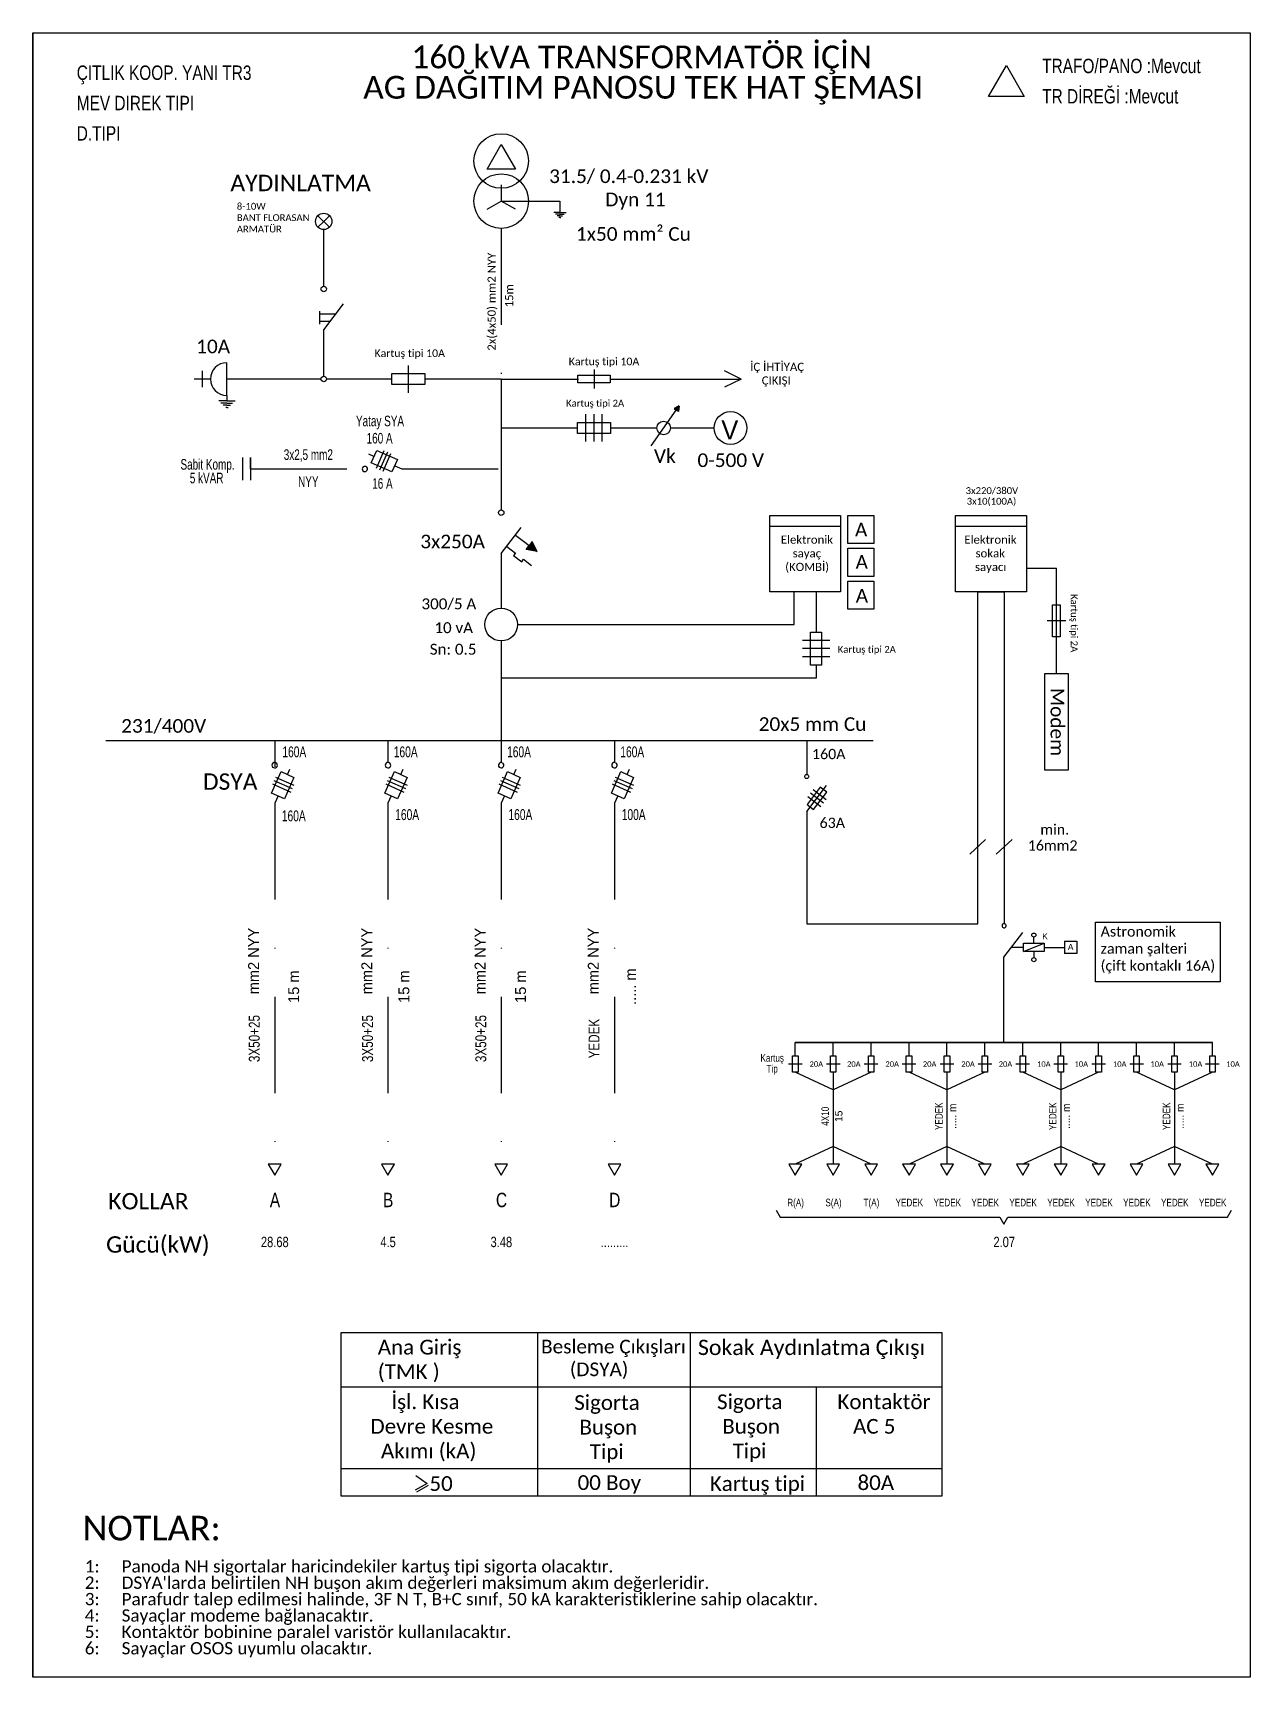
# Model space of a CAD drawing. Header units: millimetres. Extents: x -290 to -129, y 18 to 235.
import ezdxf
from ezdxf.enums import TextEntityAlignment as Align

# ---------------------------------------------------------------- set-up
doc = ezdxf.new("R2010")
doc.units = ezdxf.units.MM
doc.linetypes.add('DASHDOT', pattern=[25.4, 12.7, -6.35, 0, -6.35])
doc.styles.get("Standard").update_dxf_attribs({"font": 'T_ROMANS'})

msp = doc.modelspace()

# ---------------------------------------------------------------- linework, layer by layer
at = {"lineweight": 25}
for p, q in [((-289.89, 234.57), (-129.39, 234.57)), ((-289.89, 234.57), (-289.89, 17.79)), ((-129.39, 234.57), (-129.39, 17.79)), ((-230.01, 216.6), (-228.14, 219.84)), ((-228.14, 219.84), (-226.27, 216.6)), ((-226.27, 216.6), (-230.01, 216.6)), ((-228.14, 214.55), (-228.14, 212.39)), ((-250.77, 208.94), (-252.3, 210.47)), ((-251.54, 209.71), (-250.77, 210.47)), ((-230.01, 211.31), (-228.14, 212.39)), ((-228.14, 212.39), (-220.4, 212.39)), ((-226.27, 211.31), (-228.14, 212.39)), ((-220.4, 210.89), (-221.21, 210.89)), ((-220.4, 210.67), (-220.98, 210.67)), ((-220.4, 210.46), (-220.75, 210.46)), ((-220.4, 212.39), (-220.4, 210.89)), ((-220.4, 210.89), (-219.59, 210.89)), ((-220.4, 210.89), (-219.59, 210.89)), ((-220.4, 210.67), (-219.82, 210.67)), ((-220.4, 210.46), (-220.06, 210.46)), ((-251.54, 209.71), (-252.3, 208.94)), ((-251.54, 201.17), (-251.54, 208.63)), ((-220.4, 210.24), (-220.52, 210.24)), ((-220.4, 210.24), (-220.29, 210.24)), ((-252.1, 197.88), (-252.1, 196.15)), ((-249.96, 197.48), (-252.1, 197.48)), ((-251.54, 195.41), (-248.92, 198.85)), ((-250.68, 196.53), (-252.1, 196.53)), ((-251.54, 189.29), (-251.54, 195.41)), ((-264.32, 186.77), (-264.32, 191.09)), ((-266.48, 188.93), (-268.64, 188.93)), ((-267.56, 190.01), (-267.56, 187.85)), ((-251.9, 188.93), (-264.32, 188.93)), ((-242.54, 188.93), (-251.18, 188.93)), ((-242.54, 188.21), (-242.54, 189.65)), ((-242.54, 189.65), (-238.22, 189.65)), ((-240.38, 187.13), (-240.38, 190.73)), ((-240.38, 188.21), (-240.38, 189.65)), ((-238.22, 189.65), (-238.22, 188.21)), ((-228.14, 188.93), (-238.22, 188.93)), ((-228.14, 188.93), (-228.14, 182.48)), ((-264.32, 186.77), (-264.32, 186.06)), ((-238.22, 188.21), (-242.54, 188.21)), ((-264.32, 186.06), (-265.39, 186.06)), ((-264.32, 185.77), (-265.09, 185.77)), ((-264.32, 185.48), (-264.78, 185.48)), ((-264.32, 185.2), (-264.47, 185.2)), ((-264.32, 186.06), (-263.24, 186.06)), ((-264.32, 186.06), (-263.24, 186.06)), ((-264.32, 185.77), (-263.55, 185.77)), ((-264.32, 185.48), (-263.85, 185.48)), ((-264.32, 185.2), (-264.16, 185.2)), ((-216.98, 180.68), (-216.98, 184.28)), ((-215.9, 180.68), (-215.9, 184.28)), ((-214.82, 180.68), (-214.82, 184.28)), ((-208.37, 180.12), (-205.06, 184.83)), ((-204.71, 185.39), (-205.34, 185.03)), ((-205.34, 185.03), (-205.06, 184.83)), ((-204.78, 184.64), (-205.06, 184.83)), ((-204.66, 185.35), (-204.78, 184.64)), ((-228.14, 182.48), (-218.06, 182.48)), ((-218.06, 181.76), (-218.06, 183.2)), ((-218.06, 183.2), (-213.74, 183.2)), ((-215.9, 181.76), (-215.9, 183.2)), ((-213.74, 183.2), (-213.74, 181.76)), ((-213.74, 182.48), (-207.62, 182.48)), ((-205.82, 182.48), (-200.06, 182.48)), ((-213.74, 181.76), (-218.06, 181.76)), ((-228.14, 165.92), (-225.52, 169.35)), ((-192.74, 170.96), (-183.38, 170.96)), ((-192.74, 160.88), (-192.74, 170.96)), ((-192.74, 169.52), (-183.38, 169.52)), ((-183.38, 170.96), (-183.38, 160.88)), ((-168.25, 170.96), (-158.89, 170.96)), ((-168.25, 160.88), (-168.25, 170.96)), ((-168.25, 169.52), (-158.89, 169.52)), ((-158.89, 170.96), (-158.89, 160.88)), ((-226.26, 168.37), (-223.4, 166.19)), ((-224.83, 166.47), (-224.44, 166.98)), ((-224.05, 167.5), (-224.44, 166.98)), ((-223.4, 166.19), (-224.05, 167.5)), ((-227.41, 166.87), (-226.25, 165.98)), ((-226.25, 165.98), (-226.5, 165.65)), ((-226.5, 165.65), (-225.44, 164.85)), ((-225.44, 164.85), (-225.19, 165.18)), ((-225.19, 165.18), (-224.13, 164.37)), ((-223.4, 166.19), (-224.83, 166.47)), ((-183.38, 160.88), (-192.74, 160.88)), ((-189.5, 156.56), (-189.5, 160.88)), ((-186.62, 160.88), (-186.62, 155.55)), ((-158.89, 160.88), (-168.25, 160.88)), ((-184.82, 154.47), (-188.42, 154.47)), ((-187.34, 151.23), (-187.34, 155.55)), ((-187.34, 155.55), (-185.9, 155.55)), ((-185.9, 155.55), (-185.9, 151.23)), ((-184.82, 153.39), (-188.42, 153.39)), ((-184.82, 152.31), (-188.42, 152.31)), ((-185.9, 153.39), (-187.34, 153.39)), ((-185.9, 151.23), (-187.34, 151.23)), ((-186.62, 151.23), (-186.62, 149.48)), ((-186.62, 149.48), (-228.14, 149.48)), ((-258, 141.26), (-258, 138.38)), ((-243.07, 141.26), (-243.07, 138.38)), ((-228.14, 141.26), (-228.14, 138.38)), ((-213.2, 141.26), (-213.2, 138.38)), ((-187.85, 141.26), (-187.85, 136.8)), ((-258, 140.68), (-258, 137.8)), ((-256.33, 136.79), (-256.02, 137.49)), ((-241.39, 136.79), (-241.08, 137.49)), ((-226.46, 136.79), (-226.15, 137.49)), ((-211.53, 136.79), (-211.22, 137.49)), ((-258.3, 135.56), (-255.89, 134.48)), ((-258.1, 136.01), (-255.69, 134.94)), ((-257.9, 136.46), (-255.49, 135.39)), ((-243.37, 135.56), (-240.96, 134.48)), ((-243.17, 136.01), (-240.76, 134.94)), ((-242.97, 136.46), (-240.56, 135.39)), ((-228.44, 135.56), (-226.03, 134.48)), ((-228.23, 136.01), (-225.82, 134.94)), ((-228.03, 136.46), (-225.62, 135.39)), ((-213.5, 135.56), (-211.09, 134.48)), ((-213.3, 136.01), (-210.89, 134.94)), ((-213.1, 136.46), (-210.69, 135.39)), ((-187.85, 131.9), (-185.24, 135.34)), ((-186.07, 135.14), (-187.81, 132.84)), ((-185.3, 133.47), (-187.02, 134.78)), ((-186.96, 132.19), (-185.21, 134.48)), ((-185.21, 134.48), (-186.07, 135.14)), ((-257.57, 133.97), (-258, 133)), ((-242.63, 133.97), (-243.07, 133)), ((-227.7, 133.97), (-228.14, 133)), ((-212.77, 133.97), (-213.2, 133)), ((-187.81, 132.84), (-186.96, 132.19)), ((-186, 132.55), (-187.72, 133.86)), ((-185.65, 133.01), (-187.37, 134.32)), ((-161.86, 112.71), (-159.36, 115.96)), ((-157.91, 114.54), (-157.91, 115.35)), ((-159.26, 114), (-160.88, 114)), ((-159.26, 114.54), (-156.56, 114.54)), ((-159.26, 113.46), (-159.26, 114.54)), ((-159.26, 113.46), (-156.56, 114.54)), ((-156.56, 113.46), (-159.26, 113.46)), ((-157.91, 113.46), (-157.91, 112.65)), ((-156.56, 114.54), (-156.56, 113.46)), ((-156.56, 114), (-153.86, 114)), ((-153.86, 114.81), (-152.24, 114.81)), ((-153.86, 114.81), (-153.86, 113.19)), ((-152.24, 113.19), (-153.86, 113.19)), ((-152.24, 114.81), (-152.24, 113.19)), ((-161.86, 101.48, 0.31), (-161.86, 112.71)), ((-189.36, 99.69, 0.31), (-189.36, 101.48, 0.31)), ((-184.36, 101.48, 0.31), (-189.36, 101.48, 0.31)), ((-179.36, 101.48, 0.31), (-184.36, 101.48, 0.31)), ((-184.36, 99.69, 0.31), (-184.36, 101.48, 0.31)), ((-174.36, 101.48, 0.31), (-179.36, 101.48, 0.31)), ((-179.36, 99.69, 0.31), (-179.36, 101.48, 0.31)), ((-169.36, 101.48, 0.31), (-174.36, 101.48, 0.31)), ((-174.36, 99.69, 0.31), (-174.36, 101.48, 0.31)), ((-169.36, 99.69, 0.31), (-169.36, 101.48, 0.31)), ((-164.36, 101.48, 0.31), (-169.36, 101.48, 0.31)), ((-159.36, 101.48, 0.31), (-164.36, 101.48, 0.31)), ((-164.36, 99.69, 0.31), (-164.36, 101.48, 0.31)), ((-154.36, 101.48, 0.31), (-159.36, 101.48, 0.31)), ((-159.36, 99.69, 0.31), (-159.36, 101.48, 0.31)), ((-149.36, 101.48, 0.31), (-154.36, 101.48, 0.31)), ((-154.36, 99.69, 0.31), (-154.36, 101.48, 0.31)), ((-149.36, 99.69, 0.31), (-149.36, 101.48, 0.31)), ((-144.36, 101.48, 0.31), (-149.36, 101.48, 0.31)), ((-139.36, 101.48, 0.31), (-144.36, 101.48, 0.31)), ((-144.36, 99.69, 0.31), (-144.36, 101.48, 0.31)), ((-134.36, 101.48, 0.31), (-139.36, 101.48, 0.31)), ((-139.36, 99.69, 0.31), (-139.36, 101.48, 0.31)), ((-134.36, 99.69, 0.31), (-134.36, 101.48, 0.31)), ((-188.46, 98.61, 0.31), (-190.26, 98.61, 0.31)), ((-189.72, 97.53, 0.31), (-189.72, 99.69, 0.31)), ((-189.72, 99.69, 0.31), (-189, 99.69, 0.31)), ((-189, 98.61, 0.31), (-189.72, 98.61, 0.31)), ((-189, 99.69, 0.31), (-189, 97.53, 0.31)), ((-183.46, 98.61, 0.31), (-185.26, 98.61, 0.31)), ((-184.72, 97.53, 0.31), (-184.72, 99.69, 0.31)), ((-184.72, 99.69, 0.31), (-184, 99.69, 0.31)), ((-184, 98.61, 0.31), (-184.72, 98.61, 0.31)), ((-184, 99.69, 0.31), (-184, 97.53, 0.31)), ((-178.46, 98.61, 0.31), (-180.26, 98.61, 0.31)), ((-179.72, 97.53, 0.31), (-179.72, 99.69, 0.31)), ((-179.72, 99.69, 0.31), (-179, 99.69, 0.31)), ((-179, 98.61, 0.31), (-179.72, 98.61, 0.31)), ((-179, 99.69, 0.31), (-179, 97.53, 0.31)), ((-173.46, 98.61, 0.31), (-175.26, 98.61, 0.31)), ((-174.72, 97.53, 0.31), (-174.72, 99.69, 0.31)), ((-174.72, 99.69, 0.31), (-174, 99.69, 0.31)), ((-174, 98.61, 0.31), (-174.72, 98.61, 0.31)), ((-174, 99.69, 0.31), (-174, 97.53, 0.31)), ((-168.46, 98.61, 0.31), (-170.26, 98.61, 0.31)), ((-169.72, 97.53, 0.31), (-169.72, 99.69, 0.31)), ((-169.72, 99.69, 0.31), (-169, 99.69, 0.31)), ((-169, 98.61, 0.31), (-169.72, 98.61, 0.31)), ((-169, 99.69, 0.31), (-169, 97.53, 0.31)), ((-163.46, 98.61, 0.31), (-165.26, 98.61, 0.31)), ((-164.72, 97.53, 0.31), (-164.72, 99.69, 0.31)), ((-164.72, 99.69, 0.31), (-164, 99.69, 0.31)), ((-164, 98.61, 0.31), (-164.72, 98.61, 0.31)), ((-164, 99.69, 0.31), (-164, 97.53, 0.31)), ((-158.46, 98.61, 0.31), (-160.26, 98.61, 0.31)), ((-159.72, 97.53, 0.31), (-159.72, 99.69, 0.31)), ((-159.72, 99.69, 0.31), (-159, 99.69, 0.31)), ((-159, 98.61, 0.31), (-159.72, 98.61, 0.31)), ((-159, 99.69, 0.31), (-159, 97.53, 0.31)), ((-153.46, 98.61, 0.31), (-155.26, 98.61, 0.31)), ((-154.72, 97.53, 0.31), (-154.72, 99.69, 0.31)), ((-154.72, 99.69, 0.31), (-154, 99.69, 0.31)), ((-154, 98.61, 0.31), (-154.72, 98.61, 0.31)), ((-154, 99.69, 0.31), (-154, 97.53, 0.31)), ((-148.46, 98.61, 0.31), (-150.26, 98.61, 0.31)), ((-149.72, 97.53, 0.31), (-149.72, 99.69, 0.31)), ((-149.72, 99.69, 0.31), (-149, 99.69, 0.31)), ((-149, 98.61, 0.31), (-149.72, 98.61, 0.31)), ((-149, 99.69, 0.31), (-149, 97.53, 0.31)), ((-143.46, 98.61, 0.31), (-145.26, 98.61, 0.31)), ((-144.72, 97.53, 0.31), (-144.72, 99.69, 0.31)), ((-144.72, 99.69, 0.31), (-144, 99.69, 0.31)), ((-144, 98.61, 0.31), (-144.72, 98.61, 0.31)), ((-144, 99.69, 0.31), (-144, 97.53, 0.31)), ((-138.46, 98.61, 0.31), (-140.26, 98.61, 0.31)), ((-139.72, 97.53, 0.31), (-139.72, 99.69, 0.31)), ((-139.72, 99.69, 0.31), (-139, 99.69, 0.31)), ((-139, 98.61, 0.31), (-139.72, 98.61, 0.31)), ((-139, 99.69, 0.31), (-139, 97.53, 0.31)), ((-133.46, 98.61, 0.31), (-135.26, 98.61, 0.31)), ((-134.72, 97.53, 0.31), (-134.72, 99.69, 0.31)), ((-134.72, 99.69, 0.31), (-134, 99.69, 0.31)), ((-134, 98.61, 0.31), (-134.72, 98.61, 0.31)), ((-134, 99.69, 0.31), (-134, 97.53, 0.31)), ((-189, 97.53, 0.31), (-189.72, 97.53, 0.31)), ((-184, 97.53, 0.31), (-184.72, 97.53, 0.31)), ((-179, 97.53, 0.31), (-179.72, 97.53, 0.31)), ((-174, 97.53, 0.31), (-174.72, 97.53, 0.31)), ((-169, 97.53, 0.31), (-169.72, 97.53, 0.31)), ((-164, 97.53, 0.31), (-164.72, 97.53, 0.31)), ((-159, 97.53, 0.31), (-159.72, 97.53, 0.31)), ((-154, 97.53, 0.31), (-154.72, 97.53, 0.31)), ((-149, 97.53, 0.31), (-149.72, 97.53, 0.31)), ((-144, 97.53, 0.31), (-144.72, 97.53, 0.31)), ((-139, 97.53, 0.31), (-139.72, 97.53, 0.31)), ((-134, 97.53, 0.31), (-134.72, 97.53, 0.31)), ((-249.24, 63.24), (-170.04, 63.24)), ((-249.24, 41.64), (-249.24, 63.24)), ((-223.32, 41.64), (-223.32, 63.24)), ((-203.16, 41.64), (-203.16, 63.24)), ((-170.04, 63.24), (-170.04, 41.64)), ((-170.04, 56.04), (-249.24, 56.04)), ((-186.6, 56.04), (-186.6, 41.64)), ((-170.04, 45.24), (-249.24, 45.24)), ((-239.41, 44.36), (-237.92, 43.34)), ((-170.04, 41.64), (-249.24, 41.64)), ((-237.92, 43.34), (-239.47, 42.42)), ((-237.76, 43.07), (-239.31, 42.16)), ((-129.39, 17.79), (-289.89, 17.79))]:
    msp.add_line(p, q, dxfattribs=at)
at = {"color": 5}
for p, q in [((-163.88, 226.18), (-161.53, 230.29)), ((-161.53, 230.29), (-159.18, 226.18)), ((-159.18, 226.18), (-163.88, 226.18))]:
    msp.add_line(p, q, dxfattribs=at)
at = {"linetype": 'DASHDOT', "lineweight": 25}
for p, q in [((-228.14, 208.79), (-228.14, 188.93)), ((-258, 133), (-258, 85.43, -0.81)), ((-243.07, 133), (-243.07, 85.43, -0.81)), ((-228.14, 133), (-228.14, 85.43, -0.81)), ((-213.2, 133), (-213.2, 85.43, -0.81)), ((-184.36, 97.53, 0.31), (-184.36, 85.43, 0.31)), ((-169.36, 97.53, 0.31), (-169.36, 85.43, 0.31)), ((-154.36, 97.53, 0.31), (-154.36, 85.43, 0.31)), ((-139.36, 97.53, 0.31), (-139.36, 85.43, 0.31))]:
    msp.add_line(p, q, dxfattribs=at)
at = {"lineweight": 25, "ltscale": 15}
for p, q in [((-215.9, 190.18), (-215.9, 187.69)), ((-153.68, 157.05), (-156.17, 157.05)), ((-166.36, 126.27), (-164.27, 128.22)), ((-162.88, 126.27), (-160.78, 128.22))]:
    msp.add_line(p, q, dxfattribs=at)
at = {"lineweight": 25, "ltscale": 5}
for p, q in [((-228.14, 182.48), (-228.14, 171.68)), ((-228.14, 165.92), (-228.14, 158.72)), ((-228.14, 154.4), (-228.14, 141.26)), ((-280.28, 141.26), (-179.1, 141.26))]:
    msp.add_line(p, q, dxfattribs=at)
at = {"color": 1, "lineweight": 25}
for p, q in [((-262.24, 178.59), (-262.24, 177.09)), ((-261.18, 177.09), (-261.18, 178.59)), ((-261.18, 178.59), (-261.18, 177.09)), ((-244.92, 178.7), (-245.6, 179.01)), ((-244.6, 177.18), (-243.55, 179.52)), ((-244.16, 176.98), (-243.11, 179.33)), ((-243.72, 176.79), (-242.68, 179.13)), ((-262.24, 177.09), (-262.24, 175.59)), ((-261.18, 177.09), (-261.18, 175.59)), ((-242.18, 177.5), (-241.23, 177.08))]:
    msp.add_line(p, q, dxfattribs=at)
at = {"color": 1, "linetype": 'DASHDOT', "lineweight": 25}
for p, q in [((-261.18, 177.09), (-246.56, 177.09)), ((-241.23, 177.08), (-228.14, 177.08))]:
    msp.add_line(p, q, dxfattribs=at)
for p, q in [((-154.92, 150.1), (-154.93, 164)), ((-165.31, 160.88), (-161.83, 160.88))]:
    msp.add_line(p, q)
at = {"lineweight": 25}
msp.add_lwpolyline([(-289.89, 234.57), (-129.39, 234.57), (-129.39, 17.79), (-289.89, 17.79), (-289.89, 234.57)], dxfattribs=at)
at = {"lineweight": 25, "ltscale": 15}
for points in [[(-228.14, 188.93), (-217.94, 188.93)], [(-213.77, 188.93), (-196.49, 188.93)], [(-196.49, 188.93), (-198.71, 190.02)], [(-196.49, 188.93), (-198.71, 187.84)], [(-158.89, 164), (-154.93, 164)]]:
    msp.add_lwpolyline(points, dxfattribs=at)
for points in [[(-218.02, 189.44), (-213.77, 189.44), (-213.77, 188.42), (-218.02, 188.42)], [(-182.44, 170.94), (-178.99, 170.94), (-178.99, 167.23), (-182.44, 167.23)], [(-182.44, 166.62), (-178.99, 166.62), (-178.99, 162.91), (-182.44, 162.91)], [(-182.44, 162.3), (-178.99, 162.3), (-178.99, 158.59), (-182.44, 158.59)], [(-154.42, 159.17), (-154.42, 154.93), (-155.44, 154.93), (-155.44, 159.17)], [(-153.39, 150.1), (-153.39, 137.37), (-156.46, 137.37), (-156.46, 150.1)]]:
    msp.add_lwpolyline(points, close=True, dxfattribs=at)
at = {"color": 1, "lineweight": 25, "flags": 128}
msp.add_lwpolyline([(-245.29, 177.89), (-244.56, 179.52), (-241.81, 178.31), (-242.54, 176.69)], close=True, dxfattribs=at)
for points in [[(-225.98, 156.56), (-189.5, 156.56), (-189.5, 160.88)], [(-187.85, 131.9), (-187.85, 117.12), (-165.31, 117.12), (-165.31, 160.88), (-165.31, 160.88), (-165.31, 160.88)], [(-161.83, 160.88), (-161.83, 160.88), (-161.83, 160.88), (-161.83, 117.12)]]:
    msp.add_lwpolyline(points)
at = {"lineweight": 25, "flags": 128}
for points in [[(-257.17, 137.17), (-255.49, 136.42), (-256.73, 133.6), (-258.41, 134.35)], [(-242.23, 137.17), (-240.56, 136.42), (-241.8, 133.6), (-243.47, 134.35)], [(-227.3, 137.17), (-225.62, 136.42), (-226.86, 133.6), (-228.54, 134.35)], [(-212.37, 137.17), (-210.69, 136.42), (-211.93, 133.6), (-213.61, 134.35)]]:
    msp.add_lwpolyline(points, close=True, dxfattribs=at)
at = {"lineweight": 25, "ltscale": 15, "elevation": -0.31}
msp.add_lwpolyline([(-149.77, 117.31), (-133.35, 117.31), (-133.35, 109.44), (-149.77, 109.44)], close=True, dxfattribs=at)
at = {"lineweight": 25}
for points, elevation in [([(-189.36, 101.48), (-134.36, 101.48)], 0.31), ([(-191.9, 79.37), (-191.36, 78.45), (-162.4, 78.45), (-161.86, 77.52), (-161.33, 78.45), (-132.36, 78.45), (-131.83, 79.37)], 0.48)]:
    msp.add_lwpolyline(points, dxfattribs=dict(at, elevation=elevation))
at = {"linetype": 'DASHDOT', "lineweight": 25, "elevation": 0.31}
for points in [[(-179.36, 97.53), (-184.36, 95.21), (-189.36, 97.53)], [(-164.36, 97.53), (-169.36, 95.21), (-174.36, 97.53)], [(-149.36, 97.53), (-154.36, 95.21), (-159.36, 97.53)], [(-134.36, 97.53), (-139.36, 95.21), (-144.36, 97.53)], [(-179.36, 85.43), (-184.36, 87.74), (-189.36, 85.43)], [(-164.36, 85.43), (-169.36, 87.74), (-174.36, 85.43)], [(-149.36, 85.43), (-154.36, 87.74), (-159.36, 85.43)], [(-134.36, 85.43), (-139.36, 87.74), (-144.36, 85.43)]]:
    msp.add_lwpolyline(points, dxfattribs=at)
at = {"lineweight": 25, "flags": 128}
for points, elevation in [([(-258, 83.96), (-257.16, 85.43), (-258.85, 85.43)], -0.81), ([(-243.07, 83.96), (-242.22, 85.43), (-243.91, 85.43)], -0.81), ([(-228.14, 83.96), (-227.29, 85.43), (-228.98, 85.43)], -0.81), ([(-213.2, 83.96), (-212.36, 85.43), (-214.05, 85.43)], -0.81), ([(-189.36, 83.96), (-188.52, 85.43), (-190.21, 85.43)], 0.31), ([(-184.36, 83.96), (-183.52, 85.43), (-185.21, 85.43)], 0.31), ([(-179.36, 83.96), (-178.52, 85.43), (-180.21, 85.43)], 0.31), ([(-174.36, 83.96), (-173.52, 85.43), (-175.21, 85.43)], 0.31), ([(-169.36, 83.96), (-168.52, 85.43), (-170.21, 85.43)], 0.31), ([(-164.36, 83.96), (-163.52, 85.43), (-165.21, 85.43)], 0.31), ([(-159.36, 83.96), (-158.52, 85.43), (-160.21, 85.43)], 0.31), ([(-154.36, 83.96), (-153.52, 85.43), (-155.21, 85.43)], 0.31), ([(-149.36, 83.96), (-148.52, 85.43), (-150.21, 85.43)], 0.31), ([(-144.36, 83.96), (-143.52, 85.43), (-145.21, 85.43)], 0.31), ([(-139.36, 83.96), (-138.52, 85.43), (-140.21, 85.43)], 0.31), ([(-134.36, 83.96), (-133.52, 85.43), (-135.21, 85.43)], 0.31)]:
    msp.add_lwpolyline(points, close=True, dxfattribs=dict(at, elevation=elevation))
at = {"color": 7, "lineweight": 25}
for centre, radius in [((-228.14, 217.68), 3.6), ((-228.14, 212.39), 3.6), ((-251.54, 209.71), 1.08), ((-251.54, 200.81), 0.36), ((-251.54, 188.93), 0.36), ((-197.9, 182.48), 2.16), ((-206.72, 182.48), 0.9), ((-228.14, 171.32), 0.36), ((-228.14, 156.56), 2.16), ((-187.85, 136.53), 0.27), ((-157.91, 115.62), 0.27), ((-157.91, 112.38), 0.27)]:
    msp.add_circle(centre, radius, dxfattribs=at)
at = {"lineweight": 25}
for centre, radius, start, end in [((-264.32, 188.93), 2.16, 90, 270), ((-258.01, 138.02), 0.36, 66.5127, 61.6813), ((-243.07, 138.02), 0.36, 66.5127, 61.6813), ((-228.14, 138.02), 0.36, 66.5127, 61.6813), ((-213.21, 138.02), 0.36, 66.5127, 61.6813), ((-161.83, 116.85), 0.27, 90, 84.227)]:
    msp.add_arc(centre, radius, start, end, dxfattribs=at)
at = {"color": 1, "lineweight": 25}
msp.add_arc((-246.12, 177.07), 0.35, 156.5127, 151.6813, dxfattribs=at)
at = {"lineweight": 25}
for points in [[(-205.06, 184.83), (-205.34, 185.03), (-204.65, 185.42)], [(-205.06, 184.83), (-204.78, 184.64), (-204.65, 185.42)], [(-224.44, 166.98), (-224.83, 166.47), (-223.4, 166.19)], [(-224.44, 166.98), (-224.05, 167.5), (-223.4, 166.19)]]:
    msp.add_solid(points, dxfattribs=at)

# ---------------------------------------------------------------- texts
at = {"linetype": 'ByBlock', "width": 0.8}
for s, p in [('ÇITLIK KOOP. YANI TR3', (-284.11, 228.37)), ('TRAFO/PANO :Mevcut', (-156.81, 229.26)), ('TR DİREĞİ :Mevcut', (-156.81, 225.26)), ('MEV DIREK TIPI', (-284.11, 224.37)), ('D.TIPI', (-284.11, 220.37))]:
    msp.add_text(s, height=1.9, dxfattribs=at).set_placement(p)
at = {"color": 1, "linetype": 'ByBlock', "lineweight": 25, "width": 0.7}
for s, height, p in [('Yatay SYA', 1.4, (-244.12, 182.7, -1.4)), ('160 A', 1.4, (-244.17, 180.43, -1.4)), ('Sabit Komp.', 1.4, (-266.86, 176.98)), ('3x2,5 mm2', 1.4, (-253.57, 178.27, -2.8)), (' 5 kVAR', 1.4, (-267.16, 175.18)), ('NYY', 1.4, (-253.57, 174.72, -2.8)), ('16 A', 1.4, (-243.8, 174.46, -1.4)), ('160A', 1.44, (-255.42, 139.06, -1.44)), ('160A', 1.44, (-240.73, 139.06, -1.44)), ('160A', 1.44, (-225.79, 139.06, -1.44)), ('160A', 1.44, (-210.86, 139.06, -1.44)), ('160A', 1.44, (-240.54, 130.79, -1.44)), ('160A', 1.44, (-225.61, 130.79, -1.44)), ('100A', 1.44, (-210.67, 130.79, -1.44)), ('160A', 1.44, (-255.49, 130.62, -1.44))]:
    msp.add_text(s, height=height, dxfattribs=at).set_placement(p, align=Align.CENTER)
at = {"linetype": 'ByBlock', "lineweight": 25}
for s, height, p in [('mm2 NYY', 1.44, (-260.07, 112.2, -11.26)), ('mm2 NYY', 1.44, (-245.14, 112.2, -11.26)), ('mm2 NYY', 1.44, (-230.21, 112.2, -11.26)), ('mm2 NYY', 1.44, (-215.28, 112.2, -11.26)), ('15 m', 1.44, (-254.79, 108.82, -1.44)), ('15 m', 1.44, (-240.25, 108.82, -1.44)), ('15 m', 1.44, (-224.87, 108.82, -1.44)), ('..... m', 1.44, (-210.38, 108.82, -1.44)), ('..... m', 1, (-168.14, 91.74, -1.13)), ('..... m', 1, (-153.14, 91.74, -1.13)), ('..... m', 1, (-138.14, 91.74, -1.13)), ('15', 1, (-183.14, 91.74, -1.13))]:
    msp.add_text(s, height=height, rotation=90, dxfattribs=at).set_placement(p, align=Align.CENTER)
at = {"linetype": 'ByBlock', "lineweight": 25, "width": 0.8}
for s, height, p in [('3X50+25', 1.44, (-259.98, 101.98, -1.44)), ('3X50+25', 1.44, (-245.04, 101.98, -1.44)), ('3X50+25', 1.44, (-230.11, 101.98, -1.44)), ('YEDEK', 1.44, (-215.18, 101.98, -1.44)), ('YEDEK', 1, (-169.92, 91.74, -1.13)), ('YEDEK', 1, (-154.92, 91.74, -1.13)), ('YEDEK', 1, (-139.92, 91.74, -1.13)), ('4X10', 1, (-184.92, 91.74, -1.13))]:
    msp.add_text(s, height=height, rotation=90, dxfattribs=at).set_placement(p, align=Align.CENTER)
for s, height, p in [('Kartuş', 1, (-192.41, 98.93, -1.13)), ('Tip', 1, (-192.41, 97.5, -1.13)), ('A', 1.9, (-257.97, 79.75, -2.25)), ('B', 1.9, (-243.04, 79.75, -2.25)), ('C', 1.9, (-228.1, 79.75, -2.25)), ('D', 1.9, (-213.17, 79.75, -2.25)), ('R(A)', 1, (-189.32, 79.86, -1.13)), ('S(A)', 1, (-184.32, 79.86, -1.13)), ('T(A)', 1, (-179.32, 79.86, -1.13)), ('YEDEK', 1, (-174.32, 79.86, -1.13)), ('YEDEK', 1, (-169.32, 79.86, -1.13)), ('YEDEK', 1, (-164.32, 79.86, -1.13)), ('YEDEK', 1, (-159.32, 79.86, -1.13)), ('YEDEK', 1, (-154.32, 79.86, -1.13)), ('YEDEK', 1, (-149.32, 79.86, -1.13)), ('YEDEK', 1, (-144.32, 79.86, -1.13)), ('YEDEK', 1, (-139.32, 79.86, -1.13)), ('YEDEK', 1, (-134.32, 79.86, -1.13)), ('28.68', 1.368, (-257.99, 74.48, -2.25)), ('4.5', 1.368, (-243.06, 74.48, -2.25)), ('3.48', 1.368, (-228.12, 74.48, -2.25)), ('.........', 1.368, (-213.19, 74.48, -2.25)), ('2.07', 1.368, (-161.81, 74.48, -1.13))]:
    msp.add_text(s, height=height, dxfattribs=at).set_placement(p, align=Align.CENTER)
at = {"lineweight": 25, "insert": (-246.33, 236.9), "char_height": 3, "width": 90.1318, "attachment_point": 1, "line_spacing_factor": 0.8}
msp.add_mtext('{\\fCalibri|b0|i0|c162|p34;                 \\P      160\\fCalibri|b0|i0|c0|p34; \\fCalibri|b0|i0|c162|p34;kVA TRANSFORMATÖR İÇİN \\PAG DAĞITIM PANOSU TEK HAT ŞEMASI}', dxfattribs=at)
at = {"lineweight": 25, "ltscale": 0.5, "insert": (-263.85, 215.86), "char_height": 2.16, "width": 13.9901, "attachment_point": 1}
msp.add_mtext('{\\fCalibri|b0|i0|c162|p34;AYDINLATMA}', dxfattribs=at)
at = {"color": 1, "lineweight": 25, "attachment_point": 1}
for s, insert, char_height, width in [('{\\fCalibri|b0|i0|c162|p34;31.5/ 0.4-0.231 kV}', (-221.82, 216.57), 1.8, 31.4695), ('{\\fCalibri|b0|i0|c162|p34;1x50 mm² Cu\\P }', (-218.28, 208.96, 1.44), 1.8, 31.4695), ('{\\fCalibri|b0|i0|c162|p34;160A}', (-187.16, 140.17), 1.35, 10.4926), ('{\\fCalibri|b0|i0|c162|p34;63A}', (-186.16, 131.1), 1.35, 10.4926), ('{\\fCalibri|b0|i0|c162|p34;20A}', (-187.48, 98.98, -1.75), 0.72, 1.861), ('{\\fCalibri|b0|i0|c162|p34;20A}', (-182.54, 98.98, -1.59), 0.72, 1.861), ('{\\fCalibri|b0|i0|c162|p34;20A}', (-177.48, 98.98, -1.75), 0.72, 1.861), ('{\\fCalibri|b0|i0|c162|p34;20A}', (-172.54, 98.98, -1.59), 0.72, 1.861), ('{\\fCalibri|b0|i0|c162|p34;20A}', (-167.48, 98.98, -1.75), 0.72, 1.861), ('{\\fCalibri|b0|i0|c162|p34;20A}', (-162.54, 98.98, -1.59), 0.72, 1.861), ('{\\fCalibri|b0|i0|c162|p34;10A}', (-157.48, 98.98, -1.75), 0.72, 1.861), ('{\\fCalibri|b0|i0|c162|p34;10A}', (-152.54, 98.98, -1.59), 0.72, 1.861), ('{\\fCalibri|b0|i0|c162|p34;10A}', (-147.48, 98.98, -1.75), 0.72, 1.861), ('{\\fCalibri|b0|i0|c162|p34;10A}', (-142.54, 98.98, -1.59), 0.72, 1.861), ('{\\fCalibri|b0|i0|c162|p34;10A}', (-137.48, 98.98, -1.75), 0.72, 1.861), ('{\\fCalibri|b0|i0|c162|p34;10A}', (-132.54, 98.98, -1.59), 0.72, 1.861)]:
    msp.add_mtext(s, dxfattribs=dict(at, insert=insert, char_height=char_height, width=width))
at = {"lineweight": 25, "attachment_point": 1}
for s, insert, char_height, width in [('{\\fCalibri|b0|i0|c0|p34;Dyn\\fCalibri|b0|i0|c162|p34; 11}', (-214.41, 213.51), 1.8, 22.8969), ('{\\fCalibri|b0|i0|c162|p34;8-10W\\PBANT FLORASAN ARMATÜR}', (-263, 212.16), 0.9, 10.6599), ('{\\fCalibri|b0|i0|c162|p34;10A}', (-268.36, 194.13), 1.8, 13.9901), ('{\\fCalibri|b0|i0|c162|p34;Kartuş tipi 10A}', (-244.85, 192.84), 1, 10.0357), ('{\\fCalibri|b0|i0|c162|p34;Kartuş tipi 10A}', (-219.23, 191.75), 1, 10.0357), ('{\\fCalibri|b0|i0|c162|p34;İÇ İHTİYAÇ\\P    ÇIKIŞI}', (-195.31, 191.08), 1.08, 7.9939), ('{\\fCalibri|b0|i0|c162|p34;Kartuş tipi 2A}', (-219.58, 186.2), 0.9, 8.0975), ('V', (-199.12, 183.49), 2.52, 0.6801), ('{\\fCalibri|b0|i0|c162|p34;Vk}', (-208, 179.68), 1.8, 13.9901), ('{\\fCalibri|b0|i0|c162|p34;0-500 V}', (-202.26, 179.13), 1.8, 13.9901), ('{\\fCalibri|b0|i0|c162|p34;3x220/380V}', (-166.9, 174.67), 0.9, 8.0975), ('{\\fCalibri|b0|i0|c162|p34;3x10(100A)}', (-166.76, 173.27), 0.9, 8.0975), ('{\\fCalibri|b0|i0|c162|p34;A}', (-181.49, 169.98), 1.8, 13.9901), ('{\\fCalibri|b0|i0|c162|p34;3x250A}', (-238.81, 168.41), 1.8, 13.9901), ('\\pi-1.3192;{\\fCalibri|b0|i0|c162|p34;Elektronik \\P\\pi0.24143;sayaç\\P\\pi-0.74178;(KOMBİ)}', (-189.95, 168.3), 1.08, 4.1457), ('\\pi-1.3192;{\\fCalibri|b0|i0|c162|p34;Elektronik \\P\\pi0.16043;sokak \\P\\pi0.081923;sayacı}', (-165.75, 168.3), 1.08, 4.1457), ('{\\fCalibri|b0|i0|c162|p34;A}', (-181.41, 165.72), 1.8, 13.9901), ('{\\fCalibri|b0|i0|c162|p34;A}', (-181.39, 161.27), 1.8, 13.9901), ('{\\fCalibri|b0|i0|c162|p34;300/5 A}', (-238.65, 160.01), 1.44, 13.9901), ('{\\fCalibri|b0|i0|c162|p34;10 vA}', (-236.95, 156.87), 1.44, 13.9901), ('{\\fCalibri|b0|i0|c162|p34;Sn: 0.5}', (-237.56, 154.03), 1.44, 13.9901), ('{\\fCalibri|b0|i0|c162|p34;Kartuş tipi 2A}', (-183.76, 153.74), 0.9, 8.0975), ('{\\fCalibri|b0|i0|c162|p34;231/400V}', (-278.25, 144.1), 1.8, 13.9901), ('{\\fCalibri|b0|i0|c162|p34;20x5 mm Cu}', (-194.19, 144.34), 1.8, 18.5381), ('{\\fCalibri|b0|i0|c162|p34;DSYA}', (-267.48, 136.94), 2.16, 13.9901), ('\\pi-4.05,l5.4,t5.4;{\\fCalibri|b0|i0|c162|p34;min.}', (-158.4, 130.22), 1.35, 5.9589), ('\\pi-4.05,l5.4,t5.4;{\\fCalibri|b0|i0|c162|p34;16mm2}', (-160.06, 128.12), 1.35, 10.4926), ('{\\f@Arial Unicode MS|b0|i0|c162|p34;K}', (-156.81, 115.87), 0.81, 5.2463), ('{\\fCalibri|b0|i0|c162|p34;Astronomik zaman şalteri \\P(çift kontaklı 16A)}', (-149.1, 116.77, -0.31), 1.35, 15.5214), ('{\\f@Arial Unicode MS|b0|i0|c162|p34;A}', (-153.43, 114.46), 0.81, 5.2463), ('{\\fCalibri|b0|i0|c162|p34;KOLLAR}', (-279.95, 81.62), 2.16, 13.9901), ('{\\fCalibri|b0|i0|c162|p34;Gücü(kW)}', (-280.24, 75.91), 2.16, 14.53), ('{\\fCalibri|b0|i0|c162|p34; Ana Giriş\\P (TMK )}', (-245.1, 62.27), 1.944, 18.0561), ('{\\fCalibri|b0|i0|c162|p34;Besleme Çıkışları\\P      (DSYA)}', (-222.89, 62.27), 1.8, 27.3251), ('{\\fCalibri|b0|i0|c162|p34;Sokak Aydınlatma Çıkışı}', (-202.2, 62.27), 2.016, 31.9043), ('{\\fCalibri|b0|i0|c162|p34;    İşl. Kısa\\PDevre Kesme\\P  Akımı (kA)}', (-245.37, 55.07), 1.944, 27.28), ('{\\fCalibri|b0|i0|c162|p34;  Sigorta\\P   Buşon\\P     Tipi}', (-219.88, 54.96), 1.944, 27.28), ('{\\fCalibri|b0|i0|c162|p34;  Sigorta\\P   Buşon\\P     Tipi}', (-201.05, 55.07), 1.944, 27.28), ('{\\fCalibri|b0|i0|c162|p34; Kontaktör\\P    AC 5}', (-184.49, 55.07), 1.944, 27.28), ('{\\fCalibri|b0|i0|c162|p34;50}', (-237.6, 44.28), 1.944, 27.28), ('\\pt11.664;{\\fCalibri|b0|i0|c162|p34;  00 Boy}', (-219.44, 44.41), 1.944, 27.28), ('{\\fCalibri|b0|i0|c162|p34;Kartuş tipi}', (-200.63, 44.28), 1.944, 27.28), ('{\\fCalibri|b0|i0|c162|p34;   80A}', (-183.21, 44.4), 1.944, 27.28), ('{\\fCalibri|b0|i0|c162|p34;NOTLAR:}', (-283.32, 39.06), 3.24, 20.9851), ('\\pi-4.86,l6.48,t6.48;{\\fCalibri|b0|i0|c162|p34;1:^IPanoda NH sigortalar haricindekiler kartuş tipi sigorta olacaktır.}', (-284.67, 33.21), 1.62, 111.2932), ("\\pi-4.86,l6.48,t6.48;{\\fCalibri|b0|i0|c162|p34;2:^IDSYA'larda belirtilen NH buşon akım değerleri maksimum akım değerleridir.}", (-284.67, 31.05), 1.62, 111.2932), ('\\pi-4.86,l6.48,t6.48;{\\fCalibri|b0|i0|c162|p34;3:^IParafudr talep edilmesi halinde, 3F N T, B+C sınıf, 50 kA karakteristiklerine sahip olacaktır.}', (-284.67, 28.89), 1.62, 111.2932), ('\\pi-4.86,l6.48,t6.48;{\\fCalibri|b0|i0|c162|p34;4:^ISayaçlar modeme bağlanacaktır.}', (-284.67, 26.73), 1.62, 111.2932), ('\\pi-4.86,l6.48,t6.48;{\\fCalibri|b0|i0|c162|p34;5:^IKontaktör bobinine paralel varistör kullanılacaktır.}', (-284.67, 24.57), 1.62, 111.2932), ('\\pi-4.86,l6.48,t6.48;{\\fCalibri|b0|i0|c162|p34;6:^ISayaçlar OSOS uyumlu olacaktır.}', (-284.67, 22.41), 1.62, 111.2932)]:
    msp.add_mtext(s, dxfattribs=dict(at, insert=insert, char_height=char_height, width=width))
for s, insert, char_height, width, rotation in [('{\\fCalibri|b0|i0|c162|p34;2x(4x50) mm2 NYY }', (-229.94, 192.67), 1.08, 15.9211, 90), ('{\\fCalibri|b0|i0|c162|p34;15m}', (-227.64, 198.38), 1.08, 4.1565, 90), ('{\\fCalibri|b0|i0|c162|p34;Kartuş tipi 2A}', (-152.13, 160.57), 0.9, 8.0975, 270), ('{\\fCalibri|b0|i0|c162|p34;Modem}', (-153.9, 148.21), 1.8, 16.1949, 270)]:
    msp.add_mtext(s, dxfattribs=dict(at, insert=insert, char_height=char_height, width=width, rotation=rotation))

doc.saveas('drawing.dxf')
